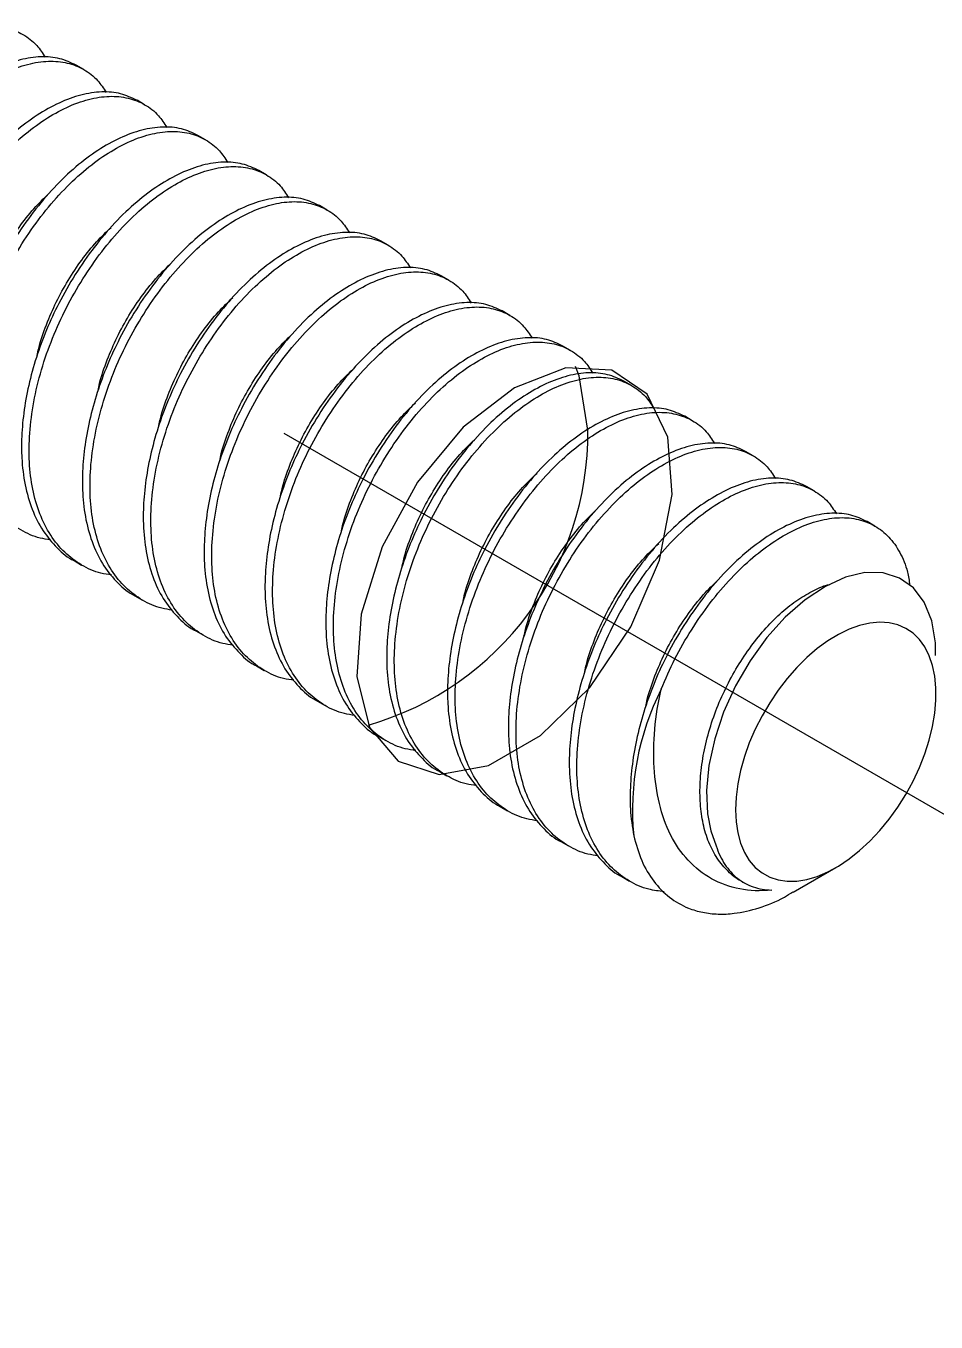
# Model space of a CAD drawing. Extents: x -3.7 to 16.1, y -12.1 to 0.
# Drawn here: x 2.2 to 2.729, y -5.98 to -5.226 of the extents above; entities that cross this region are included whole.
import ezdxf

# ---------------------------------------------------------------- set-up
doc = ezdxf.new("R2010")
doc.units = 0
doc.header["$LTSCALE"] = 0.5
doc.header["$MEASUREMENT"] = 0
doc.linetypes.add('CENTER', pattern=[2, 1.25, -0.25, 0.25, -0.25])
for name, color, linetype in [('Centerline', 210, 'CENTER'), ('Hardware', 242, 'CONTINUOUS'), ('Housing', 150, 'CONTINUOUS')]:
    doc.layers.add(name, color=color, linetype=linetype)

msp = doc.modelspace()

# ---------------------------------------------------------------- linework, layer by layer
at = {"layer": 'Centerline', "transparency": 16777216}
msp.add_line((2.350145, -5.463), (4.74058, -6.843118), dxfattribs=at)
at = {"layer": 'Hardware', "linetype": 'Continuous', "lineweight": 25, "transparency": 16777216}
for p, q in [((2.233867, -5.251631), (2.229447, -5.249081)), ((2.269222, -5.272036), (2.264803, -5.269486)), ((2.304577, -5.292442), (2.300158, -5.289891)), ((2.339933, -5.312847), (2.335513, -5.310296)), ((2.375288, -5.333252), (2.370869, -5.330701)), ((2.410643, -5.353657), (2.406224, -5.351106)), ((2.445999, -5.374062), (2.441579, -5.371512)), ((2.481354, -5.394467), (2.476935, -5.391917)), ((2.516709, -5.414872), (2.51229, -5.412322)), ((2.552065, -5.435278), (2.547645, -5.432727)), ((2.58742, -5.455683), (2.583001, -5.453132)), ((2.622775, -5.476088), (2.618356, -5.473537)), ((2.658131, -5.496493), (2.653711, -5.493943)), ((2.693486, -5.516898), (2.689067, -5.514348)), ((2.228224, -5.537024), (2.232644, -5.539575)), ((2.26358, -5.557429), (2.267999, -5.55998)), ((2.298935, -5.577835), (2.303354, -5.580385)), ((2.33429, -5.59824), (2.33871, -5.60079)), ((2.369646, -5.618645), (2.374065, -5.621195)), ((2.405001, -5.63905), (2.40942, -5.641601)), ((2.440356, -5.659455), (2.444776, -5.662006)), ((2.475712, -5.67986), (2.480131, -5.682411)), ((2.511067, -5.700266), (2.515486, -5.702816)), ((2.64594, -5.729797), (2.670807, -5.71543)), ((2.546422, -5.720671), (2.550842, -5.723221)), ((2.615692, -5.723152), (2.617405, -5.724141))]:
    msp.add_line(p, q, dxfattribs=at)
at = {"layer": 'Hardware', "linetype": 'Continuous', "lineweight": 25, "transparency": 16777216, "flags": 128}
for points in [[(2.728787, -5.592219), (2.728789, -5.584851), (2.726529, -5.571951), (2.722116, -5.561107), (2.715859, -5.552877), (2.707868, -5.547129), (2.698346, -5.544127), (2.687627, -5.54401), (2.676463, -5.546679), (2.664808, -5.551962), (2.65301, -5.559753), (2.641454, -5.569865), (2.630805, -5.581741), (2.621058, -5.595231), (2.612608, -5.60976), (2.605605, -5.625091), (2.600422, -5.640593), (2.597089, -5.656016), (2.59574, -5.670519), (2.596294, -5.684103), (2.598162, -5.693982), (2.601287, -5.702832), (2.601287, -5.702832)], [(2.612475, -5.681764), (2.612805, -5.688731), (2.613793, -5.695237), (2.615425, -5.701209), (2.617685, -5.70658), (2.620547, -5.711288), (2.623977, -5.71528), (2.627938, -5.718512), (2.632384, -5.720946), (2.637265, -5.722555), (2.642526, -5.72332), (2.648107, -5.723233), (2.653945, -5.722295), (2.659974, -5.720517), (2.666124, -5.717918), (2.672328, -5.714529), (2.678514, -5.710387), (2.684612, -5.705539), (2.690554, -5.700041), (2.696272, -5.693954), (2.7017, -5.687348), (2.706778, -5.680298), (2.711449, -5.672883), (2.715658, -5.665187), (2.719359, -5.657298), (2.72251, -5.649305), (2.725074, -5.641298), (2.727023, -5.633369), (2.728335, -5.625606), (2.728994, -5.618099), (2.728994, -5.610932), (2.728335, -5.604186), (2.727023, -5.597938), (2.725074, -5.592259), (2.72251, -5.587212), (2.719359, -5.582855), (2.715658, -5.579238), (2.711449, -5.576402), (2.706778, -5.574377), (2.7017, -5.573189), (2.696272, -5.572849), (2.690554, -5.573362), (2.684612, -5.574722), (2.678514, -5.576914), (2.672328, -5.579912), (2.666124, -5.583683), (2.659974, -5.588185), (2.653945, -5.593365), (2.648107, -5.599165), (2.642526, -5.605521), (2.637265, -5.612359), (2.632384, -5.619602), (2.627938, -5.627168), (2.623977, -5.634971), (2.620547, -5.642924), (2.617685, -5.650935), (2.615425, -5.658914), (2.613793, -5.666771), (2.612805, -5.674417), (2.612475, -5.681764)]]:
    msp.add_lwpolyline(points, dxfattribs=at)
at = {"layer": 'Hardware', "linetype": 'Continuous', "lineweight": 25, "transparency": 16777216}
msp.add_arc((2.709777, -5.682129), 0.157115, 153.390345, 185.3896, dxfattribs=at)
for points, knots in [([(2.108521, -5.463709), (2.106473, -5.463439), (2.100183, -5.462611), (2.090993, -5.458285), (2.081095, -5.450964), (2.072896, -5.440898), (2.066603, -5.428497), (2.062462, -5.414164), (2.060541, -5.398355), (2.060766, -5.381302), (2.063104, -5.363222), (2.067568, -5.344596), (2.073976, -5.326134), (2.082122, -5.30832), (2.091781, -5.291383), (2.102766, -5.275559), (2.114824, -5.261336), (2.127496, -5.24924), (2.140446, -5.239548), (2.153396, -5.232334), (2.166068, -5.227716), (2.178123, -5.225911), (2.189121, -5.226953), (2.19874, -5.230846), (2.206406, -5.236588), (2.209932, -5.242083), (2.211474, -5.244487)], [0, 0, 0, 0, 0.0205307, 0.0630589, 0.1055871, 0.1489208, 0.1925298, 0.2358635, 0.2783917, 0.3209474, 0.3643093, 0.4079461, 0.4513062, 0.4937246, 0.5362528, 0.5795865, 0.6231955, 0.6665292, 0.7090574, 0.7515856, 0.7949193, 0.8385283, 0.881862, 0.9243903, 0.9669185, 1, 1, 1, 1]), ([(2.229446, -5.249083), (2.226355, -5.247632), (2.220109, -5.2447), (2.209043, -5.243794), (2.197008, -5.245563), (2.184331, -5.25019), (2.171382, -5.257402), (2.158432, -5.267095), (2.14576, -5.27919), (2.133702, -5.293413), (2.122717, -5.309237), (2.113461, -5.32547), (2.105923, -5.341704), (2.100031, -5.357737), (2.095575, -5.374015), (2.092701, -5.390075), (2.091573, -5.404118), (2.091709, -5.418126), (2.093396, -5.432024), (2.097548, -5.446334), (2.103799, -5.458816), (2.112155, -5.468586), (2.118394, -5.474212), (2.122153, -5.475804), (2.122159, -5.475806)], [0, 0, 0, 0, 0.0492868, 0.0995933, 0.1502194, 0.2005259, 0.2498974, 0.2992688, 0.3495753, 0.4002014, 0.4505079, 0.4998793, 0.5429159, 0.586723, 0.6308969, 0.6750128, 0.7186494, 0.7499334, 0.7993048, 0.8496113, 0.9002375, 0.950544, 0.9999154, 1, 1, 1, 1]), ([(2.143876, -5.484114), (2.141828, -5.483844), (2.135538, -5.483017), (2.126348, -5.47869), (2.116451, -5.471369), (2.108252, -5.461303), (2.101958, -5.448902), (2.097818, -5.434569), (2.095896, -5.41876), (2.096121, -5.401707), (2.098459, -5.383627), (2.102924, -5.365001), (2.109331, -5.346539), (2.117478, -5.328725), (2.127137, -5.311788), (2.138122, -5.295964), (2.15018, -5.281741), (2.162851, -5.269645), (2.175801, -5.259953), (2.188751, -5.252739), (2.201424, -5.248121), (2.213478, -5.246316), (2.224476, -5.247358), (2.234095, -5.251251), (2.241761, -5.256993), (2.245287, -5.262488), (2.24683, -5.264892)], [0, 0, 0, 0, 0.0205307, 0.0630589, 0.1055871, 0.1489208, 0.1925298, 0.2358635, 0.2783917, 0.3209474, 0.3643093, 0.4079461, 0.4513062, 0.4937246, 0.5362528, 0.5795865, 0.6231955, 0.6665292, 0.7090574, 0.7515856, 0.7949193, 0.8385283, 0.881862, 0.9243903, 0.9669185, 1, 1, 1, 1]), ([(2.264801, -5.269488), (2.261711, -5.268037), (2.255465, -5.265105), (2.244398, -5.264199), (2.232364, -5.265968), (2.219686, -5.270595), (2.206738, -5.277807), (2.193787, -5.2875), (2.181116, -5.299596), (2.169058, -5.313819), (2.158072, -5.329642), (2.148816, -5.345875), (2.141279, -5.362109), (2.135386, -5.378143), (2.13093, -5.394421), (2.128056, -5.41048), (2.126928, -5.424523), (2.127065, -5.438531), (2.128752, -5.452429), (2.132903, -5.466739), (2.139154, -5.479221), (2.147511, -5.488991), (2.153749, -5.494617), (2.157508, -5.496209), (2.157515, -5.496212)], [0, 0, 0, 0, 0.0492868, 0.0995933, 0.1502194, 0.2005259, 0.2498974, 0.2992688, 0.3495753, 0.4002014, 0.4505079, 0.4998793, 0.5429159, 0.586723, 0.6308969, 0.6750128, 0.7186494, 0.7499334, 0.7993048, 0.8496113, 0.9002375, 0.950544, 0.9999154, 1, 1, 1, 1]), ([(2.179232, -5.504519), (2.177184, -5.50425), (2.170894, -5.503422), (2.161703, -5.499095), (2.151806, -5.491775), (2.143607, -5.481709), (2.137314, -5.469307), (2.133173, -5.454974), (2.131251, -5.439165), (2.131477, -5.422113), (2.133815, -5.404032), (2.138279, -5.385406), (2.144686, -5.366944), (2.152833, -5.34913), (2.162492, -5.332193), (2.173477, -5.316369), (2.185535, -5.302146), (2.198207, -5.29005), (2.211157, -5.280358), (2.224107, -5.273144), (2.236779, -5.268526), (2.248834, -5.266721), (2.259832, -5.267763), (2.269451, -5.271656), (2.277116, -5.277398), (2.280642, -5.282893), (2.282185, -5.285298)], [0, 0, 0, 0, 0.0205307, 0.0630589, 0.1055871, 0.1489208, 0.1925298, 0.2358635, 0.2783917, 0.3209474, 0.3643093, 0.4079461, 0.4513062, 0.4937246, 0.5362528, 0.5795865, 0.6231955, 0.6665292, 0.7090574, 0.7515856, 0.7949193, 0.8385283, 0.881862, 0.9243903, 0.9669185, 1, 1, 1, 1]), ([(2.300157, -5.289893), (2.297066, -5.288442), (2.29082, -5.28551), (2.279754, -5.284604), (2.267719, -5.286373), (2.255041, -5.291001), (2.242093, -5.298212), (2.229142, -5.307905), (2.216471, -5.320001), (2.204413, -5.334224), (2.193428, -5.350048), (2.184172, -5.36628), (2.176634, -5.382514), (2.170742, -5.398548), (2.166286, -5.414826), (2.163412, -5.430885), (2.162284, -5.444928), (2.16242, -5.458936), (2.164107, -5.472834), (2.168258, -5.487144), (2.174509, -5.499627), (2.182866, -5.509396), (2.189104, -5.515022), (2.192864, -5.516614), (2.19287, -5.516617)], [0, 0, 0, 0, 0.0492868, 0.0995933, 0.1502194, 0.2005259, 0.2498974, 0.2992688, 0.3495753, 0.4002014, 0.4505079, 0.4998793, 0.5429159, 0.586723, 0.6308969, 0.6750128, 0.7186494, 0.7499334, 0.7993048, 0.8496113, 0.9002375, 0.950544, 0.9999154, 1, 1, 1, 1]), ([(2.214587, -5.524924), (2.212539, -5.524655), (2.206249, -5.523827), (2.197059, -5.5195), (2.187161, -5.51218), (2.178962, -5.502114), (2.172669, -5.489712), (2.168528, -5.475379), (2.166607, -5.45957), (2.166832, -5.442518), (2.16917, -5.424437), (2.173634, -5.405811), (2.180042, -5.387349), (2.188188, -5.369535), (2.197847, -5.352599), (2.208832, -5.336774), (2.220891, -5.322551), (2.233562, -5.310456), (2.246512, -5.300764), (2.259462, -5.293549), (2.272134, -5.288932), (2.284189, -5.287126), (2.295187, -5.288168), (2.304806, -5.292062), (2.312472, -5.297803), (2.315998, -5.303298), (2.31754, -5.305703)], [0, 0, 0, 0, 0.0205307, 0.0630589, 0.1055871, 0.1489208, 0.1925298, 0.2358635, 0.2783917, 0.3209474, 0.3643093, 0.4079461, 0.4513062, 0.4937246, 0.5362528, 0.5795865, 0.6231955, 0.6665292, 0.7090574, 0.7515856, 0.7949193, 0.8385283, 0.881862, 0.9243903, 0.9669185, 1, 1, 1, 1]), ([(2.335512, -5.310298), (2.332421, -5.308847), (2.326175, -5.305916), (2.315109, -5.30501), (2.303074, -5.306778), (2.290397, -5.311406), (2.277448, -5.318618), (2.264498, -5.32831), (2.251826, -5.340406), (2.239768, -5.354629), (2.228783, -5.370453), (2.219527, -5.386685), (2.211989, -5.40292), (2.206097, -5.418953), (2.201641, -5.435231), (2.198767, -5.45129), (2.197639, -5.465333), (2.197775, -5.479341), (2.199462, -5.49324), (2.203614, -5.507549), (2.209865, -5.520032), (2.218221, -5.529801), (2.22446, -5.535427), (2.228219, -5.537019), (2.228225, -5.537022)], [0, 0, 0, 0, 0.0492868, 0.0995933, 0.1502194, 0.2005259, 0.2498974, 0.2992688, 0.3495753, 0.4002014, 0.4505079, 0.4998793, 0.5429159, 0.586723, 0.6308969, 0.6750128, 0.7186494, 0.7499334, 0.7993048, 0.8496113, 0.9002375, 0.950544, 0.9999154, 1, 1, 1, 1]), ([(2.249942, -5.545329), (2.247894, -5.54506), (2.241604, -5.544232), (2.232414, -5.539906), (2.222517, -5.532585), (2.214318, -5.522519), (2.208024, -5.510117), (2.203884, -5.495784), (2.201962, -5.479975), (2.202187, -5.462923), (2.204525, -5.444842), (2.20899, -5.426216), (2.215397, -5.407755), (2.223544, -5.38994), (2.233203, -5.373004), (2.244188, -5.357179), (2.256246, -5.342957), (2.268917, -5.330861), (2.281867, -5.321169), (2.294817, -5.313954), (2.30749, -5.309337), (2.319544, -5.307531), (2.330542, -5.308574), (2.340161, -5.312467), (2.347827, -5.318209), (2.351353, -5.323704), (2.352896, -5.326108)], [0, 0, 0, 0, 0.0205307, 0.0630589, 0.1055871, 0.1489208, 0.1925298, 0.2358635, 0.2783917, 0.3209474, 0.3643093, 0.4079461, 0.4513062, 0.4937246, 0.5362528, 0.5795865, 0.6231955, 0.6665292, 0.7090574, 0.7515856, 0.7949193, 0.8385283, 0.881862, 0.9243903, 0.9669185, 1, 1, 1, 1]), ([(2.171436, -5.397346), (2.171716, -5.396004), (2.172962, -5.390055), (2.176643, -5.379533), (2.182368, -5.366219), (2.189326, -5.353534), (2.197221, -5.341718), (2.205647, -5.331233), (2.211572, -5.325611), (2.214396, -5.322931)], [0, 0, 0, 0, 0.0471346, 0.2090283, 0.3678932, 0.5267581, 0.6886518, 0.8515813, 1, 1, 1, 1]), ([(2.370867, -5.330703), (2.367777, -5.329253), (2.361531, -5.326321), (2.350464, -5.325415), (2.33843, -5.327183), (2.325752, -5.331811), (2.312804, -5.339023), (2.299853, -5.348715), (2.287182, -5.360811), (2.275124, -5.375034), (2.264139, -5.390858), (2.254882, -5.40709), (2.247345, -5.423325), (2.241452, -5.439358), (2.236996, -5.455636), (2.234122, -5.471695), (2.232994, -5.485738), (2.233131, -5.499746), (2.234818, -5.513645), (2.238969, -5.527954), (2.24522, -5.540437), (2.253577, -5.550206), (2.259815, -5.555832), (2.263574, -5.557424), (2.263581, -5.557427)], [0, 0, 0, 0, 0.0492868, 0.0995933, 0.1502194, 0.2005259, 0.2498974, 0.2992688, 0.3495753, 0.4002014, 0.4505079, 0.4998793, 0.5429159, 0.586723, 0.6308969, 0.6750128, 0.7186494, 0.7499334, 0.7993048, 0.8496113, 0.9002375, 0.950544, 0.9999154, 1, 1, 1, 1]), ([(2.285298, -5.565735), (2.28325, -5.565465), (2.27696, -5.564637), (2.267769, -5.560311), (2.257872, -5.55299), (2.249673, -5.542924), (2.24338, -5.530522), (2.239239, -5.51619), (2.237317, -5.50038), (2.237543, -5.483328), (2.239881, -5.465248), (2.244345, -5.446622), (2.250752, -5.42816), (2.258899, -5.410345), (2.268558, -5.393409), (2.279543, -5.377585), (2.291601, -5.363362), (2.304273, -5.351266), (2.317223, -5.341574), (2.330173, -5.33436), (2.342845, -5.329742), (2.3549, -5.327936), (2.365898, -5.328979), (2.375517, -5.332872), (2.383182, -5.338614), (2.386708, -5.344109), (2.388251, -5.346513)], [0, 0, 0, 0, 0.0205307, 0.0630589, 0.1055871, 0.1489208, 0.1925298, 0.2358635, 0.2783917, 0.3209474, 0.3643093, 0.4079461, 0.4513062, 0.4937246, 0.5362528, 0.5795865, 0.6231955, 0.6665292, 0.7090574, 0.7515856, 0.7949193, 0.8385283, 0.881862, 0.9243903, 0.9669185, 1, 1, 1, 1]), ([(2.206791, -5.417751), (2.207072, -5.416409), (2.208317, -5.41046), (2.211998, -5.399939), (2.217724, -5.386624), (2.224681, -5.373939), (2.232577, -5.362123), (2.241002, -5.351638), (2.246927, -5.346016), (2.249751, -5.343336)], [0, 0, 0, 0, 0.04713461, 0.20902834, 0.36789322, 0.5267581, 0.68865183, 0.8515813, 1, 1, 1, 1]), ([(2.406223, -5.351109), (2.403132, -5.349658), (2.396886, -5.346726), (2.38582, -5.34582), (2.373785, -5.347589), (2.361107, -5.352216), (2.348159, -5.359428), (2.335208, -5.369121), (2.322537, -5.381216), (2.310479, -5.395439), (2.299494, -5.411263), (2.290238, -5.427496), (2.2827, -5.44373), (2.276808, -5.459763), (2.272352, -5.476041), (2.269478, -5.4921), (2.26835, -5.506143), (2.268486, -5.520151), (2.270173, -5.53405), (2.274324, -5.54836), (2.280575, -5.560842), (2.288932, -5.570612), (2.29517, -5.576237), (2.29893, -5.57783), (2.298936, -5.577832)], [0, 0, 0, 0, 0.0492868, 0.0995933, 0.1502194, 0.2005259, 0.2498974, 0.2992688, 0.3495753, 0.4002014, 0.4505079, 0.4998793, 0.5429159, 0.586723, 0.6308969, 0.6750128, 0.7186494, 0.7499334, 0.7993048, 0.8496113, 0.9002375, 0.950544, 0.9999154, 1, 1, 1, 1]), ([(2.320653, -5.58614), (2.318605, -5.58587), (2.312315, -5.585042), (2.303125, -5.580716), (2.293227, -5.573395), (2.285028, -5.563329), (2.278735, -5.550928), (2.274594, -5.536595), (2.272673, -5.520786), (2.272898, -5.503733), (2.275236, -5.485653), (2.2797, -5.467027), (2.286108, -5.448565), (2.294255, -5.430751), (2.303913, -5.413814), (2.314898, -5.39799), (2.326957, -5.383767), (2.339628, -5.371671), (2.352578, -5.361979), (2.365528, -5.354765), (2.3782, -5.350147), (2.390255, -5.348342), (2.401253, -5.349384), (2.410872, -5.353277), (2.418538, -5.359019), (2.422064, -5.364514), (2.423606, -5.366918)], [0, 0, 0, 0, 0.0205307, 0.0630589, 0.1055871, 0.1489208, 0.1925298, 0.2358635, 0.2783917, 0.3209474, 0.3643093, 0.4079461, 0.4513062, 0.4937246, 0.5362528, 0.5795865, 0.6231955, 0.6665292, 0.7090574, 0.7515856, 0.7949193, 0.8385283, 0.881862, 0.9243903, 0.9669185, 1, 1, 1, 1]), ([(2.242146, -5.438156), (2.242427, -5.436815), (2.243672, -5.430866), (2.247353, -5.420344), (2.253079, -5.407029), (2.260036, -5.394344), (2.267932, -5.382528), (2.276358, -5.372043), (2.282282, -5.366421), (2.285107, -5.363741)], [0, 0, 0, 0, 0.0471346, 0.2090283, 0.3678932, 0.5267581, 0.6886518, 0.8515813, 1, 1, 1, 1]), ([(2.441578, -5.371514), (2.438487, -5.370063), (2.432241, -5.367131), (2.421175, -5.366225), (2.40914, -5.367994), (2.396463, -5.372621), (2.383514, -5.379833), (2.370564, -5.389526), (2.357892, -5.401621), (2.345834, -5.415844), (2.334849, -5.431668), (2.325593, -5.447901), (2.318055, -5.464135), (2.312163, -5.480168), (2.307707, -5.496446), (2.304833, -5.512505), (2.303705, -5.526549), (2.303841, -5.540557), (2.305528, -5.554455), (2.30968, -5.568765), (2.315931, -5.581247), (2.324287, -5.591017), (2.330526, -5.596643), (2.334285, -5.598235), (2.334292, -5.598237)], [0, 0, 0, 0, 0.0492868, 0.0995933, 0.1502194, 0.2005259, 0.2498974, 0.2992688, 0.3495753, 0.4002014, 0.4505079, 0.4998793, 0.5429159, 0.586723, 0.6308969, 0.6750128, 0.7186494, 0.7499334, 0.7993048, 0.8496113, 0.9002375, 0.950544, 0.9999154, 1, 1, 1, 1]), ([(2.356008, -5.606545), (2.35396, -5.606275), (2.34767, -5.605448), (2.33848, -5.601121), (2.328583, -5.5938), (2.320384, -5.583734), (2.31409, -5.571333), (2.30995, -5.557), (2.308028, -5.541191), (2.308253, -5.524138), (2.310591, -5.506058), (2.315056, -5.487432), (2.321463, -5.46897), (2.32961, -5.451156), (2.339269, -5.434219), (2.350254, -5.418395), (2.362312, -5.404172), (2.374983, -5.392076), (2.387933, -5.382384), (2.400883, -5.37517), (2.413556, -5.370552), (2.42561, -5.368747), (2.436608, -5.369789), (2.446227, -5.373682), (2.453893, -5.379424), (2.457419, -5.384919), (2.458962, -5.387323)], [0, 0, 0, 0, 0.0205307, 0.0630589, 0.1055871, 0.1489208, 0.1925298, 0.2358635, 0.2783917, 0.3209474, 0.3643093, 0.4079461, 0.4513062, 0.4937246, 0.5362528, 0.5795865, 0.6231955, 0.6665292, 0.7090574, 0.7515856, 0.7949193, 0.8385283, 0.881862, 0.9243903, 0.9669185, 1, 1, 1, 1]), ([(2.277502, -5.458561), (2.277782, -5.45722), (2.279028, -5.451271), (2.282709, -5.440749), (2.288434, -5.427434), (2.295392, -5.414749), (2.303287, -5.402933), (2.311713, -5.392448), (2.317638, -5.386826), (2.320462, -5.384146)], [0, 0, 0, 0, 0.0471346, 0.2090283, 0.3678932, 0.5267581, 0.6886518, 0.8515813, 1, 1, 1, 1]), ([(2.476933, -5.391919), (2.473843, -5.390468), (2.467597, -5.387536), (2.45653, -5.38663), (2.444496, -5.388399), (2.431818, -5.393026), (2.41887, -5.400238), (2.405919, -5.409931), (2.393248, -5.422027), (2.38119, -5.436249), (2.370205, -5.452073), (2.360948, -5.468306), (2.353411, -5.48454), (2.347518, -5.500574), (2.343062, -5.516852), (2.340188, -5.532911), (2.33906, -5.546954), (2.339197, -5.560962), (2.340884, -5.57486), (2.345035, -5.58917), (2.351286, -5.601652), (2.359643, -5.611422), (2.365881, -5.617048), (2.36964, -5.61864), (2.369647, -5.618643)], [0, 0, 0, 0, 0.0492868, 0.0995933, 0.1502194, 0.2005259, 0.2498974, 0.2992688, 0.3495753, 0.4002014, 0.4505079, 0.4998793, 0.5429159, 0.586723, 0.6308969, 0.6750128, 0.7186494, 0.7499334, 0.7993048, 0.8496113, 0.9002375, 0.950544, 0.9999154, 1, 1, 1, 1]), ([(2.391364, -5.62695), (2.389316, -5.626681), (2.383026, -5.625853), (2.373835, -5.621526), (2.363938, -5.614206), (2.355739, -5.60414), (2.349446, -5.591738), (2.345305, -5.577405), (2.343383, -5.561596), (2.343609, -5.544544), (2.345947, -5.526463), (2.350411, -5.507837), (2.356818, -5.489375), (2.364965, -5.471561), (2.374624, -5.454624), (2.385609, -5.4388), (2.397667, -5.424577), (2.410339, -5.412481), (2.423289, -5.402789), (2.436239, -5.395575), (2.448911, -5.390957), (2.460966, -5.389152), (2.471964, -5.390194), (2.481583, -5.394087), (2.489248, -5.399829), (2.492774, -5.405324), (2.494317, -5.407729)], [0, 0, 0, 0, 0.0205307, 0.0630589, 0.1055871, 0.1489208, 0.1925298, 0.2358635, 0.2783917, 0.3209474, 0.3643093, 0.4079461, 0.4513062, 0.4937246, 0.5362528, 0.5795865, 0.6231955, 0.6665292, 0.7090574, 0.7515856, 0.7949193, 0.8385283, 0.881862, 0.9243903, 0.9669185, 1, 1, 1, 1]), ([(2.312857, -5.478966), (2.313138, -5.477625), (2.314383, -5.471676), (2.318064, -5.461154), (2.32379, -5.44784), (2.330747, -5.435154), (2.338643, -5.423339), (2.347068, -5.412853), (2.352993, -5.407231), (2.355817, -5.404551)], [0, 0, 0, 0, 0.0471346, 0.2090283, 0.3678932, 0.5267581, 0.6886518, 0.8515813, 1, 1, 1, 1]), ([(2.512289, -5.412324), (2.509198, -5.410873), (2.502952, -5.407941), (2.491886, -5.407035), (2.479851, -5.408804), (2.467173, -5.413432), (2.454225, -5.420643), (2.441274, -5.430336), (2.428603, -5.442432), (2.416545, -5.456655), (2.40556, -5.472479), (2.396304, -5.488711), (2.388766, -5.504945), (2.382874, -5.520979), (2.378418, -5.537257), (2.375544, -5.553316), (2.374416, -5.567359), (2.374552, -5.581367), (2.376239, -5.595265), (2.38039, -5.609575), (2.386641, -5.622058), (2.394998, -5.631827), (2.401236, -5.637453), (2.404996, -5.639045), (2.405002, -5.639048)], [0, 0, 0, 0, 0.0492868, 0.0995933, 0.1502194, 0.2005259, 0.2498974, 0.2992688, 0.3495753, 0.4002014, 0.4505079, 0.4998793, 0.5429159, 0.586723, 0.6308969, 0.6750128, 0.7186494, 0.7499334, 0.7993048, 0.8496113, 0.9002375, 0.950544, 0.9999154, 1, 1, 1, 1]), ([(2.426719, -5.647355), (2.424671, -5.647086), (2.418381, -5.646258), (2.409191, -5.641931), (2.399293, -5.634611), (2.391094, -5.624545), (2.384801, -5.612143), (2.38066, -5.59781), (2.378739, -5.582001), (2.378964, -5.564949), (2.381302, -5.546868), (2.385766, -5.528242), (2.392174, -5.50978), (2.400321, -5.491966), (2.409979, -5.47503), (2.420964, -5.459205), (2.433023, -5.444982), (2.445694, -5.432887), (2.458644, -5.423195), (2.471594, -5.41598), (2.484266, -5.411363), (2.496321, -5.409557), (2.507319, -5.410599), (2.516938, -5.414493), (2.524604, -5.420234), (2.52813, -5.425729), (2.529673, -5.428134)], [0, 0, 0, 0, 0.0205307, 0.0630589, 0.1055871, 0.1489208, 0.1925298, 0.2358635, 0.2783917, 0.3209474, 0.3643093, 0.4079461, 0.4513062, 0.4937246, 0.5362528, 0.5795865, 0.6231955, 0.6665292, 0.7090574, 0.7515856, 0.7949193, 0.8385283, 0.881862, 0.9243903, 0.9669185, 1, 1, 1, 1]), ([(2.348212, -5.499372), (2.348493, -5.49803), (2.349738, -5.492081), (2.353419, -5.481559), (2.359145, -5.468245), (2.366102, -5.45556), (2.373998, -5.443744), (2.382424, -5.433258), (2.388348, -5.427636), (2.391173, -5.424956)], [0, 0, 0, 0, 0.04713461, 0.20902834, 0.36789322, 0.5267581, 0.68865183, 0.8515813, 1, 1, 1, 1]), ([(2.547644, -5.432729), (2.544553, -5.431278), (2.538307, -5.428347), (2.527241, -5.427441), (2.515206, -5.429209), (2.502529, -5.433837), (2.48958, -5.441049), (2.47663, -5.450741), (2.463958, -5.462837), (2.4519, -5.47706), (2.440915, -5.492884), (2.431659, -5.509116), (2.424121, -5.525351), (2.418229, -5.541384), (2.413773, -5.557662), (2.410899, -5.573721), (2.409771, -5.587764), (2.409907, -5.601772), (2.411594, -5.615671), (2.415746, -5.62998), (2.421997, -5.642463), (2.430353, -5.652232), (2.436592, -5.657858), (2.440351, -5.65945), (2.440358, -5.659453)], [0, 0, 0, 0, 0.0492868, 0.0995933, 0.1502194, 0.2005259, 0.2498974, 0.2992688, 0.3495753, 0.4002014, 0.4505079, 0.4998793, 0.5429159, 0.586723, 0.6308969, 0.6750128, 0.7186494, 0.7499334, 0.7993048, 0.8496113, 0.9002375, 0.950544, 0.9999154, 1, 1, 1, 1]), ([(2.462074, -5.66776), (2.460026, -5.667491), (2.453736, -5.666663), (2.444546, -5.662336), (2.434649, -5.655016), (2.42645, -5.64495), (2.420156, -5.632548), (2.416016, -5.618215), (2.414094, -5.602406), (2.414319, -5.585354), (2.416657, -5.567273), (2.421122, -5.548647), (2.427529, -5.530186), (2.435676, -5.512371), (2.445335, -5.495435), (2.45632, -5.47961), (2.468378, -5.465388), (2.481049, -5.453292), (2.493999, -5.4436), (2.506949, -5.436385), (2.519622, -5.431768), (2.531676, -5.429962), (2.542675, -5.431005), (2.552293, -5.434898), (2.559959, -5.44064), (2.563485, -5.446135), (2.565028, -5.448539)], [0, 0, 0, 0, 0.0205307, 0.0630589, 0.1055871, 0.1489208, 0.1925298, 0.2358635, 0.2783917, 0.3209474, 0.3643093, 0.4079461, 0.4513062, 0.4937246, 0.5362528, 0.5795865, 0.6231955, 0.6665292, 0.7090574, 0.7515856, 0.7949193, 0.8385283, 0.881862, 0.9243903, 0.9669185, 1, 1, 1, 1]), ([(2.383568, -5.519777), (2.383848, -5.518435), (2.385094, -5.512486), (2.388775, -5.501964), (2.3945, -5.48865), (2.401458, -5.475965), (2.409354, -5.464149), (2.417779, -5.453664), (2.423704, -5.448042), (2.426528, -5.445362)], [0, 0, 0, 0, 0.0471346, 0.2090283, 0.3678932, 0.5267581, 0.6886518, 0.8515813, 1, 1, 1, 1]), ([(2.583, -5.453134), (2.579909, -5.451684), (2.573663, -5.448752), (2.562596, -5.447846), (2.550562, -5.449614), (2.537884, -5.454242), (2.524936, -5.461454), (2.511985, -5.471146), (2.499314, -5.483242), (2.487256, -5.497465), (2.476271, -5.513289), (2.467014, -5.529521), (2.459477, -5.545756), (2.453584, -5.561789), (2.449128, -5.578067), (2.446254, -5.594126), (2.445127, -5.608169), (2.445263, -5.622177), (2.44695, -5.636076), (2.451101, -5.650385), (2.457352, -5.662868), (2.465709, -5.672637), (2.471947, -5.678263), (2.475706, -5.679855), (2.475713, -5.679858)], [0, 0, 0, 0, 0.0492868, 0.0995933, 0.1502194, 0.2005259, 0.2498974, 0.2992688, 0.3495753, 0.4002014, 0.4505079, 0.4998793, 0.5429159, 0.586723, 0.6308969, 0.6750128, 0.7186494, 0.7499334, 0.7993048, 0.8496113, 0.9002375, 0.950544, 0.9999154, 1, 1, 1, 1]), ([(2.49743, -5.688166), (2.495382, -5.687896), (2.489092, -5.687068), (2.479901, -5.682742), (2.470004, -5.675421), (2.461805, -5.665355), (2.455512, -5.652953), (2.451371, -5.638621), (2.449449, -5.622811), (2.449675, -5.605759), (2.452013, -5.587679), (2.456477, -5.569053), (2.462884, -5.550591), (2.471031, -5.532776), (2.48069, -5.51584), (2.491675, -5.500016), (2.503733, -5.485793), (2.516405, -5.473697), (2.529355, -5.464005), (2.542305, -5.456791), (2.554977, -5.452173), (2.567032, -5.450367), (2.57803, -5.45141), (2.587649, -5.455303), (2.595314, -5.461045), (2.59884, -5.46654), (2.600383, -5.468944)], [0, 0, 0, 0, 0.0205307, 0.0630589, 0.1055871, 0.1489208, 0.1925298, 0.2358635, 0.2783917, 0.3209474, 0.3643093, 0.4079461, 0.4513062, 0.4937246, 0.5362528, 0.5795865, 0.6231955, 0.6665292, 0.7090574, 0.7515856, 0.7949193, 0.8385283, 0.881862, 0.9243903, 0.9669185, 1, 1, 1, 1]), ([(2.418923, -5.540182), (2.419204, -5.53884), (2.420449, -5.532891), (2.42413, -5.52237), (2.429856, -5.509055), (2.436813, -5.49637), (2.444709, -5.484554), (2.453134, -5.474069), (2.459059, -5.468447), (2.461883, -5.465767)], [0, 0, 0, 0, 0.0471346, 0.2090283, 0.3678932, 0.5267581, 0.6886518, 0.8515813, 1, 1, 1, 1]), ([(2.618355, -5.47354), (2.615264, -5.472089), (2.609018, -5.469157), (2.597952, -5.468251), (2.585917, -5.47002), (2.573239, -5.474647), (2.560291, -5.481859), (2.54734, -5.491552), (2.534669, -5.503647), (2.522611, -5.51787), (2.511626, -5.533694), (2.50237, -5.549927), (2.494832, -5.566161), (2.48894, -5.582194), (2.484484, -5.598472), (2.48161, -5.614531), (2.480482, -5.628574), (2.480618, -5.642582), (2.482305, -5.656481), (2.486456, -5.670791), (2.492707, -5.683273), (2.501064, -5.693043), (2.507302, -5.698668), (2.511062, -5.70026), (2.511068, -5.700263)], [0, 0, 0, 0, 0.0492868, 0.0995933, 0.1502194, 0.2005259, 0.2498974, 0.2992688, 0.3495753, 0.4002014, 0.4505079, 0.4998793, 0.5429159, 0.586723, 0.6308969, 0.6750128, 0.7186494, 0.7499334, 0.7993048, 0.8496113, 0.9002375, 0.950544, 0.9999154, 1, 1, 1, 1]), ([(2.532785, -5.708571), (2.530737, -5.708301), (2.524447, -5.707473), (2.515257, -5.703147), (2.505359, -5.695826), (2.49716, -5.68576), (2.490867, -5.673359), (2.486726, -5.659026), (2.484805, -5.643217), (2.48503, -5.626164), (2.487368, -5.608084), (2.491832, -5.589458), (2.49824, -5.570996), (2.506387, -5.553182), (2.516045, -5.536245), (2.52703, -5.520421), (2.539089, -5.506198), (2.55176, -5.494102), (2.56471, -5.48441), (2.57766, -5.477196), (2.590332, -5.472578), (2.602387, -5.470773), (2.613385, -5.471815), (2.623004, -5.475708), (2.63067, -5.48145), (2.634196, -5.486945), (2.635739, -5.489349)], [0, 0, 0, 0, 0.0205307, 0.0630589, 0.1055871, 0.1489208, 0.1925298, 0.2358635, 0.2783917, 0.3209474, 0.3643093, 0.4079461, 0.4513062, 0.4937246, 0.5362528, 0.5795865, 0.6231955, 0.6665292, 0.7090574, 0.7515856, 0.7949193, 0.8385283, 0.881862, 0.9243903, 0.9669185, 1, 1, 1, 1]), ([(2.454278, -5.560587), (2.454559, -5.559246), (2.455804, -5.553297), (2.459485, -5.542775), (2.465211, -5.52946), (2.472168, -5.516775), (2.480064, -5.504959), (2.48849, -5.494474), (2.494414, -5.488852), (2.497239, -5.486172)], [0, 0, 0, 0, 0.0471346, 0.2090283, 0.3678932, 0.5267581, 0.6886518, 0.8515813, 1, 1, 1, 1]), ([(2.65371, -5.493945), (2.650619, -5.492494), (2.644373, -5.489562), (2.633307, -5.488656), (2.621273, -5.490425), (2.608595, -5.495052), (2.595646, -5.502264), (2.582696, -5.511957), (2.570025, -5.524052), (2.557966, -5.538275), (2.546981, -5.554099), (2.537725, -5.570332), (2.530187, -5.586566), (2.524295, -5.602599), (2.519839, -5.618877), (2.516965, -5.634936), (2.515837, -5.64898), (2.515973, -5.662988), (2.51766, -5.676886), (2.521812, -5.691196), (2.528063, -5.703678), (2.536419, -5.713448), (2.542658, -5.719074), (2.546417, -5.720666), (2.546424, -5.720668)], [0, 0, 0, 0, 0.0492868, 0.0995933, 0.1502194, 0.2005259, 0.2498974, 0.2992688, 0.3495753, 0.4002014, 0.4505079, 0.4998793, 0.5429159, 0.586723, 0.6308969, 0.6750128, 0.7186494, 0.7499334, 0.7993048, 0.8496113, 0.9002375, 0.950544, 0.9999154, 1, 1, 1, 1]), ([(2.57111, -5.729464), (2.568047, -5.729087), (2.560726, -5.728186), (2.550597, -5.723584), (2.540719, -5.716223), (2.532515, -5.706168), (2.526223, -5.693763), (2.522082, -5.679431), (2.52016, -5.663622), (2.520385, -5.646569), (2.522723, -5.628489), (2.527188, -5.609863), (2.533595, -5.591401), (2.541742, -5.573587), (2.551401, -5.55665), (2.562386, -5.540826), (2.574444, -5.526603), (2.587115, -5.514507), (2.600065, -5.504815), (2.613015, -5.497601), (2.625688, -5.492983), (2.637742, -5.491178), (2.648741, -5.49222), (2.658359, -5.496113), (2.666025, -5.501855), (2.669551, -5.50735), (2.671094, -5.509754)], [0, 0, 0, 0, 0.0302897, 0.0723942, 0.1144987, 0.1574006, 0.2005751, 0.2434771, 0.2855816, 0.3277133, 0.3706431, 0.4138451, 0.4567732, 0.4987689, 0.5408734, 0.5837753, 0.6269498, 0.6698518, 0.7119562, 0.7540607, 0.7969627, 0.8401372, 0.8830391, 0.9251436, 0.9672481, 1, 1, 1, 1]), ([(2.489634, -5.580992), (2.489915, -5.579651), (2.49116, -5.573702), (2.494841, -5.56318), (2.500566, -5.549865), (2.507524, -5.53718), (2.51542, -5.525364), (2.523845, -5.514879), (2.52977, -5.509257), (2.532594, -5.506577)], [0, 0, 0, 0, 0.0471346, 0.2090283, 0.3678932, 0.5267581, 0.6886518, 0.8515813, 1, 1, 1, 1]), ([(2.689066, -5.51435), (2.685975, -5.512899), (2.679729, -5.509967), (2.668662, -5.509061), (2.656628, -5.51083), (2.64395, -5.515457), (2.631002, -5.522669), (2.618051, -5.532362), (2.60538, -5.544458), (2.593322, -5.55868), (2.582337, -5.574504), (2.57308, -5.590737), (2.565543, -5.606971), (2.55965, -5.623005), (2.555196, -5.639281), (2.552315, -5.655346), (2.55121, -5.669371), (2.551271, -5.683421), (2.552565, -5.691777), (2.553356, -5.696886)], [0, 0, 0, 0, 0.0616719, 0.1246198, 0.1879676, 0.2509155, 0.3126933, 0.3744711, 0.4374189, 0.5007668, 0.5637146, 0.6254924, 0.6793436, 0.7341588, 0.789433, 0.8446346, 0.8992366, 0.9383818, 1, 1, 1, 1]), ([(2.569303, -5.611755), (2.571873, -5.605832), (2.577018, -5.59397), (2.586778, -5.577061), (2.597735, -5.561229), (2.609801, -5.547009), (2.62247, -5.534912), (2.635421, -5.52522), (2.648371, -5.518006), (2.661042, -5.513389), (2.6731, -5.51158), (2.684087, -5.512637), (2.693748, -5.516476), (2.701919, -5.52292), (2.708248, -5.531975), (2.712334, -5.541541), (2.713395, -5.548744), (2.713785, -5.551385)], [0, 0, 0, 0, 0.06756526, 0.13530557, 0.20432884, 0.27379068, 0.34281394, 0.41055425, 0.47829456, 0.54731782, 0.61677967, 0.68580293, 0.75354324, 0.82128355, 0.89030681, 0.95976866, 1, 1, 1, 1]), ([(2.524989, -5.601397), (2.52527, -5.600056), (2.526515, -5.594107), (2.530196, -5.583585), (2.535922, -5.570271), (2.542879, -5.557585), (2.550775, -5.54577), (2.559201, -5.535284), (2.565125, -5.529662), (2.567949, -5.526982)], [0, 0, 0, 0, 0.0471346, 0.2090283, 0.3678932, 0.5267581, 0.6886518, 0.8515813, 1, 1, 1, 1]), ([(2.560344, -5.621803), (2.560625, -5.620461), (2.56187, -5.614512), (2.565551, -5.60399), (2.571277, -5.590676), (2.578234, -5.577991), (2.58613, -5.566175), (2.594556, -5.555689), (2.60048, -5.550067), (2.603305, -5.547387)], [0, 0, 0, 0, 0.0471346, 0.2090283, 0.3678932, 0.5267581, 0.6886518, 0.8515813, 1, 1, 1, 1]), ([(2.615693, -5.72315), (2.615687, -5.723148), (2.612833, -5.72192), (2.608062, -5.71768), (2.601644, -5.710309), (2.596779, -5.700934), (2.593471, -5.690206), (2.591831, -5.678375), (2.591776, -5.665631), (2.593269, -5.652122), (2.596331, -5.638208), (2.600838, -5.624401), (2.60665, -5.611078), (2.613586, -5.598402), (2.621482, -5.586555), (2.63017, -5.575887), (2.63931, -5.566813), (2.64869, -5.55946), (2.658003, -5.554182), (2.664322, -5.551293), (2.667307, -5.550797), (2.667418, -5.550779)], [0, 0, 0, 0, 0.00011825, 0.0580834, 0.1171537, 0.17660191, 0.2356722, 0.29363735, 0.35160251, 0.4106728, 0.47012101, 0.52919131, 0.58715646, 0.64512162, 0.70419191, 0.76364012, 0.82271041, 0.88067557, 0.93864072, 0.99771102, 1, 1, 1, 1]), ([(2.633533, -5.728464), (2.626979, -5.729174), (2.620799, -5.728959), (2.609143, -5.726713), (2.603672, -5.724665), (2.593656, -5.719081), (2.589036, -5.715455), (2.581032, -5.706896), (2.57761, -5.701969), (2.571942, -5.690783), (2.569809, -5.684639), (2.566723, -5.671567), (2.565705, -5.664534), (2.56482, -5.650085), (2.564933, -5.642651), (2.566283, -5.627356), (2.567522, -5.619548), (2.569303, -5.611755)], [0, 0, 0, 0, 0.125, 0.125, 0.25, 0.25, 0.375, 0.375, 0.5, 0.5, 0.625, 0.625, 0.75, 0.75, 0.875, 0.875, 1, 1, 1, 1]), ([(2.553356, -5.696886), (2.554751, -5.701833), (2.55754, -5.711727), (2.564702, -5.723714), (2.57386, -5.73308), (2.583687, -5.738775), (2.593362, -5.74165), (2.602281, -5.742665), (2.613149, -5.742203), (2.626093, -5.73911), (2.637643, -5.734726), (2.644193, -5.730582), (2.6458, -5.729564)], [0, 0, 0, 0, 0.1212695, 0.2425389, 0.3638208, 0.4850896, 0.5656446, 0.6464722, 0.7270272, 0.8444215, 0.9618159, 1, 1, 1, 1]), ([(2.601287, -5.702832), (2.602591, -5.70683), (2.604307, -5.710443), (2.608442, -5.716708), (2.610851, -5.719366), (2.616351, -5.723737), (2.619463, -5.725445), (2.626126, -5.727753), (2.629703, -5.72838), (2.633533, -5.728464)], [0, 0, 0, 0, 0.25, 0.25, 0.5, 0.5, 0.75, 0.75, 1, 1, 1, 1])]:
    msp.add_open_spline(points, degree=3, knots=knots, dxfattribs=at)
at = {"layer": 'Housing', "linetype": 'Continuous', "lineweight": 25, "transparency": 16777216, "flags": 128}
for points in [[(2.484142, -5.436525), (2.454294, -5.459508), (2.427681, -5.491502), (2.407186, -5.529042), (2.395031, -5.56806), (2.392532, -5.604327), (2.399961, -5.633913), (2.416511, -5.653612), (2.440391, -5.661289), (2.469012, -5.656113), (2.499272, -5.638644), (2.527893, -5.610775), (2.551773, -5.575527), (2.568323, -5.536719), (2.575752, -5.498556), (2.573253, -5.465175), (2.561098, -5.440191), (2.540603, -5.426314), (2.51399, -5.425046), (2.484142, -5.436525)], [(2.526719, -5.461122), (2.521738, -5.42953), (2.519599, -5.424271)]]:
    msp.add_lwpolyline(points, dxfattribs=at)
at = {"layer": 'Housing', "linetype": 'Continuous', "lineweight": 25, "transparency": 16777216}
msp.add_arc((2.350145, -5.463), 0.176583, 286.175308, 0.609418, dxfattribs=at)

doc.saveas('drawing.dxf')
